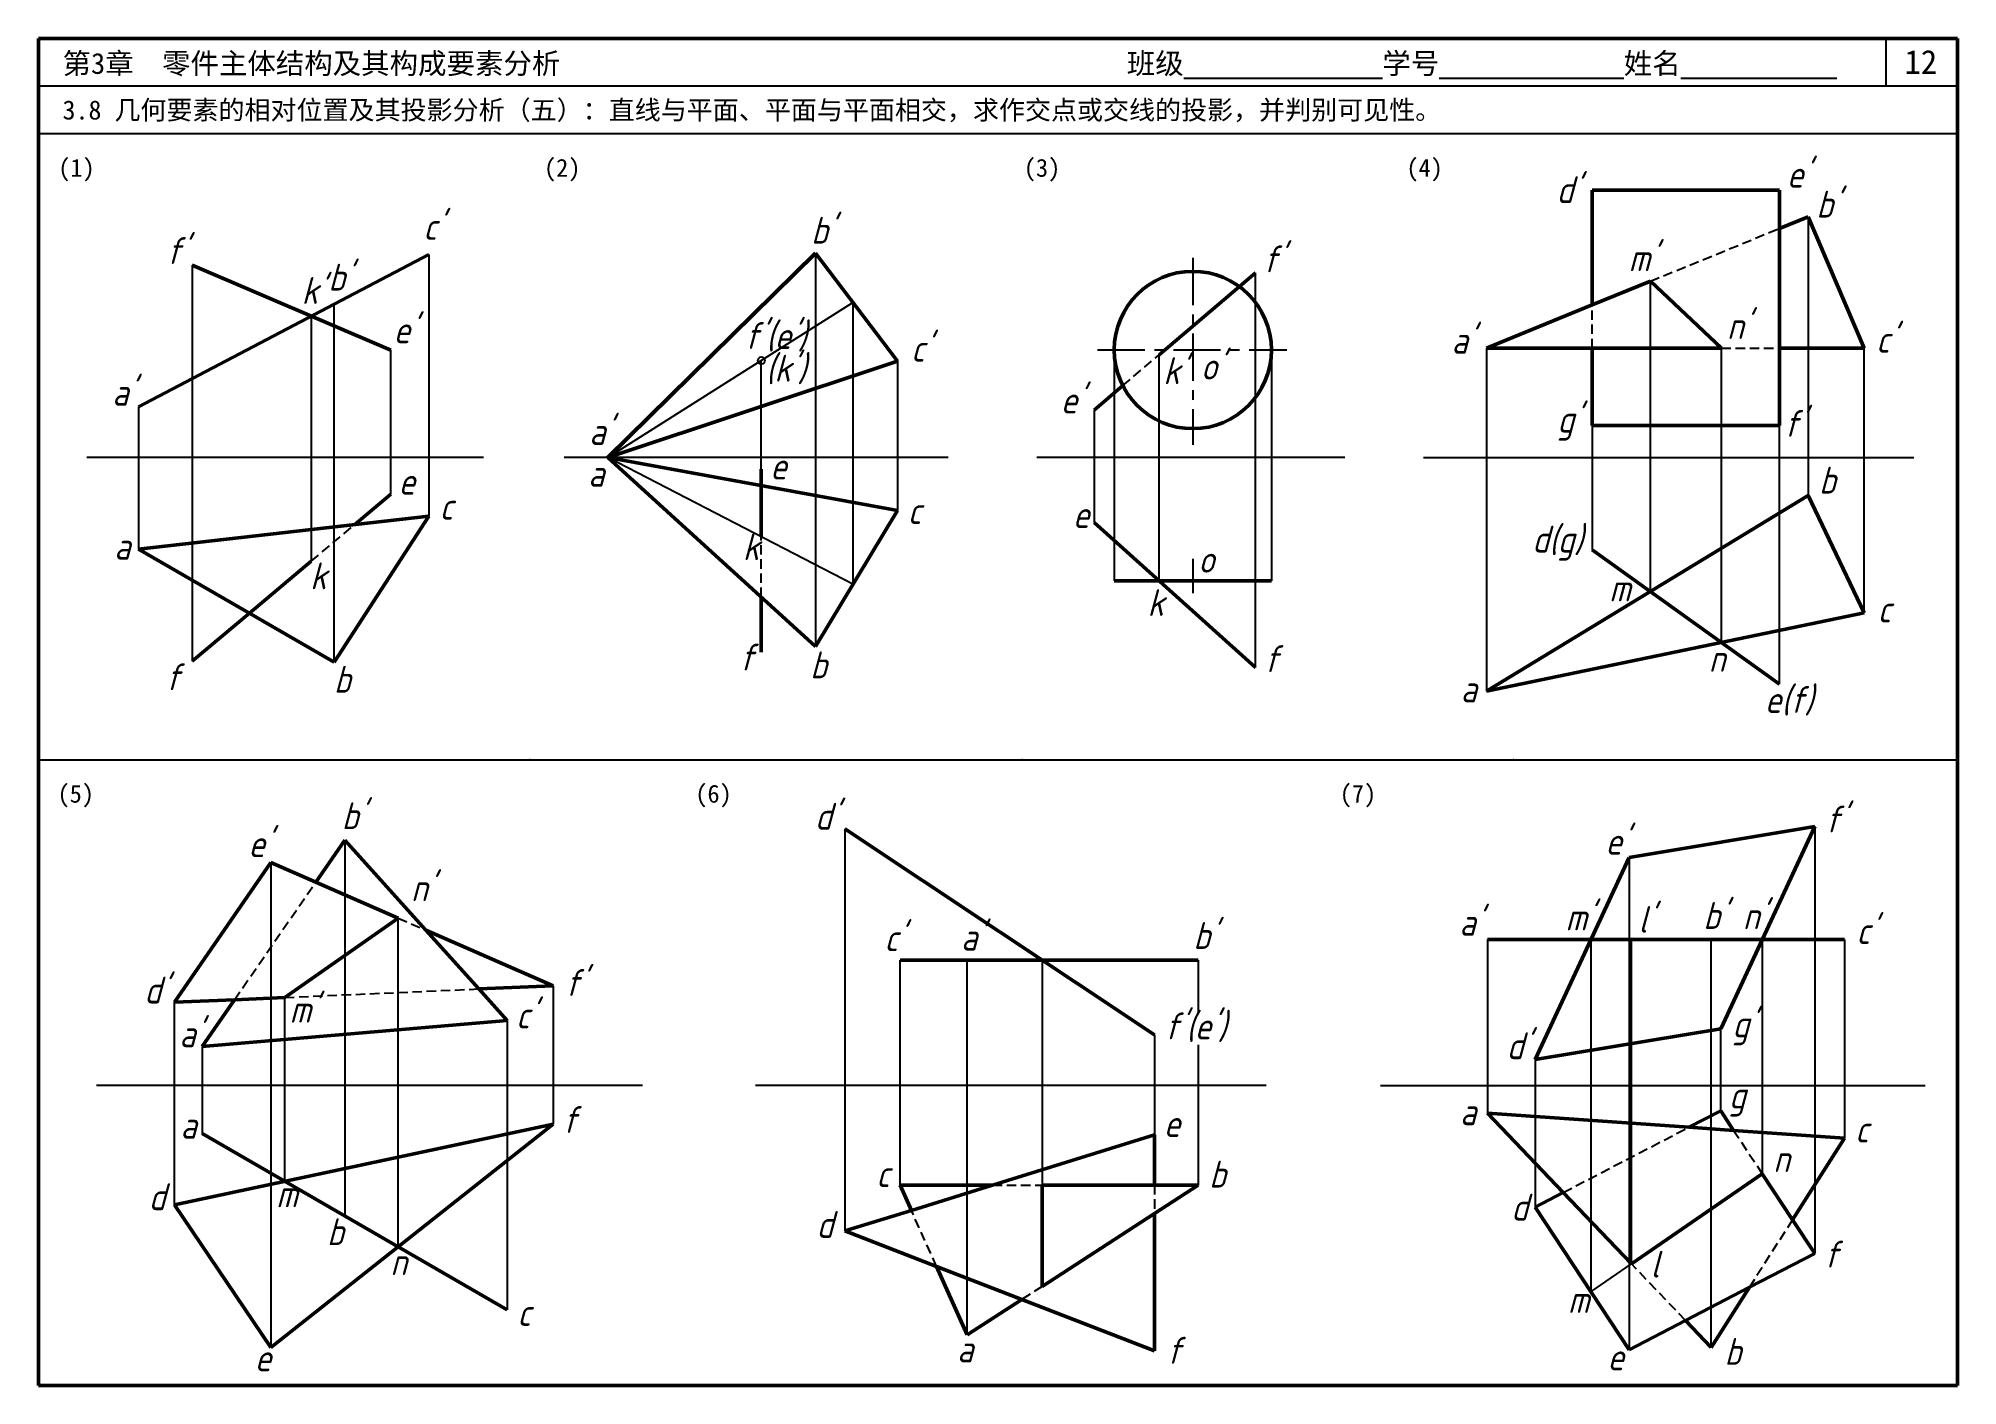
# Model space of a CAD drawing. Header units: millimetres. Extents: x 0 to 322, y 0 to 226.
import ezdxf

# ---------------------------------------------------------------- set-up
doc = ezdxf.new("R2010")
doc.units = ezdxf.units.MM
doc.header["$LTSCALE"] = 0.25
doc.linetypes.add('CENTER', pattern=[50.8, 31.75, -6.35, 6.35, -6.35])
doc.linetypes.add('HIDDEN', pattern=[9.525, 6.35, -3.175])
for name, color, linetype in [('点画线层', 7, 'CENTER'), ('答案', 1, 'Continuous'), ('细实线层', 7, 'Continuous')]:
    doc.layers.add(name, color=color, linetype=linetype)
doc.layers.add('粗实线层', color=7, linetype='Continuous', lineweight=50)
doc.styles.get("Standard").update_dxf_attribs({"font": 'gbeitc.shx', "height": 4.5, "bigfont": 'gbcbig.shx'})
doc.styles.add('宋体', font='', dxfattribs={"height": 3.5})
doc.styles.get('宋体').set_extended_font_data('SimSun')

msp = doc.modelspace()

# ---------------------------------------------------------------- linework, layer by layer
at = {"lineweight": 50}
for p, q in [((322, 226), (0, 226)), ((0, 226), (0, 0)), ((322, 0), (322, 226)), ((0, 0), (322, 0))]:
    msp.add_line(p, q, dxfattribs=at)
for p, q in [((310, 218), (310, 226)), ((322, 218), (0, 218)), ((322, 210), (0, 210)), ((0, 105), (322, 105))]:
    msp.add_line(p, q)
at = {"layer": '点画线层'}
for p, q in [((193.69, 189.2), (193.69, 157.8)), ((177.72, 173.73), (209.48, 173.73)), ((193.69, 138.67), (193.69, 132.92))]:
    msp.add_line(p, q, dxfattribs=at)
at = {"layer": '答案', "linetype": 'HIDDEN'}
for p, q in [((270.46, 185.27), (292.14, 194.13)), ((260.7, 174.03), (260.7, 181.28)), ((282.36, 174.03), (292.14, 174.03)), ((181.94, 167.75), (188.04, 172.93)), ((45.78, 138.31), (53.07, 144.44)), ((121.29, 132.27), (121.29, 142.38)), ((32.91, 64.74), (46.54, 84.47)), ((60.37, 78.43), (65.03, 76.4)), ((41.35, 65.11), (73.92, 66.54)), ((255.84, 32.4), (276.93, 43.35)), ((284.42, 42.82), (289.21, 35.55)), ((160.09, 33.63), (168.41, 33.63)), ((187.23, 33.63), (187.23, 28.85)), ((150.7, 19.97), (146.47, 29.4)), ((294.3, 27.83), (287.08, 16.49)), ((276.35, 10.93), (267.28, 20.42)), ((168.41, 16.65), (164.99, 14.43))]:
    msp.add_line(p, q, dxfattribs=at)
at = {"layer": '答案', "lineweight": 50}
for p, q in [((292.14, 194.13), (292.14, 174.03)), ((188.04, 172.93), (201.51, 184.36)), ((260.7, 181.28), (270.46, 185.27)), ((282.36, 174.03), (270.46, 185.27)), ((260.7, 174.03), (282.36, 174.03)), ((121.29, 142.38), (121.29, 150.97)), ((35.41, 129.6), (45.78, 138.31)), ((46.54, 84.47), (60.37, 78.43)), ((41.35, 65.11), (60.37, 78.43)), ((73.92, 66.54), (65.03, 76.4)), ((267.28, 74.84), (289.21, 74.84)), ((32.91, 64.74), (41.35, 65.11)), ((276.93, 43.35), (284.42, 42.82)), ((267.28, 20.42), (289.21, 35.55)), ((289.21, 35.55), (294.3, 27.83)), ((146.47, 29.4), (160.09, 33.63)), ((168.41, 33.63), (187.23, 33.63)), ((168.41, 33.63), (168.41, 16.65)), ((267.28, 20.42), (255.84, 32.4)), ((187.23, 28.85), (168.41, 16.65)), ((164.99, 14.43), (150.7, 19.97)), ((287.08, 16.49), (276.35, 10.93))]:
    msp.add_line(p, q, dxfattribs=at)
at = {"layer": '答案'}
for p, q in [((270.46, 133.22), (270.46, 185.27)), ((95.56, 155.69), (136.66, 181.68)), ((136.66, 181.68), (136.66, 134.43)), ((45.78, 179.41), (45.78, 138.31)), ((282.36, 124.68), (282.36, 174.03)), ((188.04, 135), (188.04, 172.93)), ((136.66, 134.43), (95.56, 155.69)), ((60.37, 23.29), (60.37, 78.43)), ((260.49, 74.84), (260.49, 15.73)), ((267.28, 20.42), (267.28, 74.84)), ((289.21, 74.84), (289.21, 35.55)), ((168.41, 71.37), (168.41, 33.63)), ((41.35, 34.28), (41.35, 65.11)), ((260.49, 15.73), (267.28, 20.42))]:
    msp.add_line(p, q, dxfattribs=at)
at = {"layer": '粗实线层'}
for p, q in [((260.7, 181.28), (260.7, 200.53)), ((260.7, 200.53), (292.14, 200.53)), ((292.14, 200.53), (292.14, 194.13)), ((292.14, 194.13), (296.94, 196.09)), ((296.94, 196.09), (306.3, 174.03)), ((16.81, 164.22), (65.49, 189.75)), ((25.8, 187.98), (59.12, 173.69)), ((95.56, 155.69), (130.36, 189.96)), ((130.36, 189.96), (144.14, 171.85)), ((201.51, 184.36), (204.23, 186.67)), ((242.94, 174.03), (260.7, 181.28)), ((260.7, 174.03), (242.94, 174.03)), ((260.7, 161.08), (260.7, 174.03)), ((306.3, 174.03), (292.14, 174.03)), ((292.14, 174.03), (292.14, 161.08)), ((144.14, 171.85), (95.56, 155.69)), ((177.12, 163.66), (181.94, 167.75)), ((292.14, 161.08), (260.7, 161.08)), ((95.56, 155.69), (130.36, 124.01)), ((144.14, 146.78), (95.56, 155.69)), ((121.29, 153.73), (121.29, 150.97)), ((53.07, 144.44), (59.12, 149.52)), ((296.94, 149.33), (242.94, 116.47)), ((306.3, 129.66), (296.94, 149.33)), ((65.49, 145.85), (16.81, 140.34)), ((49.64, 121.38), (65.49, 145.85)), ((130.36, 124.01), (144.14, 146.78)), ((177.12, 144.81), (180.89, 141.42)), ((16.81, 140.34), (49.64, 121.38)), ((180.89, 141.42), (204.23, 120.44)), ((260.7, 140.21), (292.14, 117.67)), ((121.29, 132.27), (121.29, 123.04)), ((180.51, 135), (206.88, 135)), ((25.8, 121.53), (35.41, 129.6)), ((242.94, 116.47), (306.3, 129.66)), ((266.89, 88.6), (298.02, 93.79)), ((298.02, 93.79), (282.26, 59.87)), ((51.4, 91.52), (46.54, 84.47)), ((65.03, 76.4), (51.4, 91.52)), ((135.3, 93.38), (187.23, 58.86)), ((39.01, 87.76), (22.81, 64.3)), ((46.54, 84.47), (39.01, 87.76)), ((266.89, 88.6), (251.12, 54.69)), ((86.36, 67.09), (65.03, 76.4)), ((243.13, 74.84), (303.02, 74.84)), ((144.58, 71.37), (194.6, 71.37)), ((22.81, 64.3), (32.91, 64.74)), ((32.91, 64.74), (27.46, 56.86)), ((73.92, 66.54), (86.36, 67.09)), ((78.67, 61.27), (73.92, 66.54)), ((27.46, 56.86), (78.67, 61.27)), ((251.12, 54.69), (282.26, 59.87)), ((243.13, 45.71), (276.93, 43.35)), ((255.84, 32.4), (243.13, 45.71)), ((276.93, 43.35), (282.26, 46.11)), ((282.26, 46.11), (284.42, 42.82)), ((86.36, 43.83), (22.81, 30.34)), ((78.67, 12.73), (27.46, 42.3)), ((39.01, 6.4), (86.36, 43.83)), ((187.23, 42.05), (160.09, 33.63)), ((187.23, 33.63), (187.23, 42.05)), ((284.42, 42.82), (303.02, 41.52)), ((303.02, 41.52), (294.3, 27.83)), ((160.09, 33.63), (144.58, 33.63)), ((144.58, 33.63), (146.47, 29.4)), ((194.6, 33.63), (187.23, 33.63)), ((187.23, 28.85), (194.6, 33.63)), ((251.12, 29.95), (255.84, 32.4)), ((22.81, 30.34), (39.01, 6.4)), ((146.47, 29.4), (135.3, 25.94)), ((251.12, 29.95), (266.89, 6.02)), ((150.7, 19.97), (135.3, 25.94)), ((187.23, 5.81), (187.23, 28.85)), ((294.3, 27.83), (298.02, 22.17)), ((150.7, 19.97), (155.85, 8.5)), ((287.08, 16.49), (298.02, 22.17)), ((287.08, 16.49), (280.66, 6.42)), ((155.85, 8.5), (164.99, 14.43)), ((164.99, 14.43), (187.23, 5.81)), ((266.89, 6.02), (276.35, 10.93)), ((280.66, 6.42), (276.35, 10.93))]:
    msp.add_line(p, q, dxfattribs=at)
msp.add_circle((193.69, 173.73), 13.19, dxfattribs=at)
at = {"layer": '细实线层'}
for p, q in [((296.94, 196.09), (296.94, 149.33)), ((25.8, 187.98), (25.8, 121.53)), ((65.49, 189.75), (65.49, 145.85)), ((130.36, 189.96), (130.36, 124.01)), ((204.23, 120.44), (204.23, 186.67)), ((49.64, 121.38), (49.64, 181.43)), ((242.94, 174.03), (242.94, 116.47)), ((306.3, 129.66), (306.3, 174.03)), ((59.12, 149.52), (59.12, 173.69)), ((121.29, 153.73), (121.29, 171.96)), ((144.14, 171.85), (144.14, 146.78)), ((180.51, 173.73), (180.51, 135)), ((206.88, 173.73), (206.88, 135)), ((16.81, 164.22), (16.81, 140.34)), ((177.12, 163.66), (177.12, 144.81)), ((260.7, 161.08), (260.7, 140.21)), ((292.14, 117.67), (292.14, 161.08)), ((74.67, 155.69), (8.13, 155.69)), ((152.66, 155.69), (88.19, 155.69)), ((219.19, 155.69), (167.54, 155.69)), ((232.41, 155.69), (314.67, 155.69)), ((298.02, 93.79), (298.02, 22.17)), ((51.4, 91.52), (51.4, 28.47)), ((135.3, 93.38), (135.3, 25.94)), ((39.01, 87.76), (39.01, 6.4)), ((266.89, 88.6), (266.89, 6.02)), ((243.13, 74.84), (243.13, 45.71)), ((280.66, 6.42), (280.66, 74.84)), ((303.02, 74.84), (303.02, 41.52)), ((144.58, 33.63), (144.58, 71.37)), ((155.85, 8.5), (155.85, 71.37)), ((194.6, 71.37), (194.6, 62.63)), ((86.36, 67.09), (86.36, 43.83)), ((22.81, 30.34), (22.81, 64.3)), ((78.67, 61.27), (78.67, 12.73)), ((187.23, 58.86), (187.23, 42.05)), ((282.26, 46.11), (282.26, 59.87)), ((27.46, 56.86), (27.46, 42.3)), ((194.6, 57.16), (194.6, 33.63)), ((251.12, 54.69), (251.12, 29.95)), ((101.33, 50.33), (9.77, 50.33)), ((206.01, 50.33), (120.33, 50.33)), ((225.15, 50.33), (316.55, 50.33))]:
    msp.add_line(p, q, dxfattribs=at)
msp.add_circle((121.29, 171.96), 0.6, dxfattribs=at)
for p in [(82.5, 105), (165, 105), (247.5, 105)]:
    msp.add_point(p, dxfattribs=at)

# ---------------------------------------------------------------- texts
at = {"style": '宋体'}
for s, height, p in [('第3章  零件主体结构及其构成要素分析', 3.5, (4.05, 220.05)), ('班级%%U              %%U学号%%U             %%U姓名%%U           ', 3.5, (182.61, 220.05)), ('12', 4, (313.12, 220.05)), ('3.8 几何要素的相对位置及其投影分析（五）：直线与平面、平面与平面相交，求作交点或交线的投影，并判别可见性。', 3.2, (4.05, 212.39)), ('(1)', 3, (3.33, 202.79)), ('(2)', 3, (84.83, 202.79)), ('(3)', 3, (165.33, 202.79)), ('(4)', 3, (229.51, 202.79)), ('(5)', 3, (3.21, 97.79)), ('(6)', 3, (110.21, 97.79)), ('(7)', 3, (218.33, 97.79))]:
    msp.add_text(s, height=height, dxfattribs=at).set_placement(p)
at = {"layer": '答案'}
for s, p in [("m'", (266.8, 186.95)), ("k'", (44.16, 181.46)), ("n'", (283.32, 175.55)), ("(k')", (122.05, 168.42)), ("k'", (188.73, 168.01)), ('k', (118.18, 138.48)), ('k', (45.59, 133.59)), ('k', (186.08, 129.11)), ('m', (263.54, 131.55)), ('n', (280.26, 119.74)), ("n'", (62.53, 81.25)), ("m'", (256.21, 76.35)), ("l'", (268.45, 75.96)), ("n'", (285.98, 76.56)), ("m'", (42.14, 60.88)), ('n', (291.08, 35.82)), ('m', (39.9, 29.91)), ('l', (270.49, 18.11)), ('n', (59.07, 18.52)), ('m', (256.62, 12.19))]:
    msp.add_text(s, height=4.5, dxfattribs=at).set_placement(p)
at = {"layer": '细实线层'}
for s, p in [("e'", (293.34, 200.96)), ("d'", (254.7, 198.37)), ("b'", (298.29, 195.94)), ("c'", (64.57, 192.2)), ("b'", (129.64, 191.56)), ("f'", (21.5, 188.14)), ("f'", (205.48, 186.76)), ("b'", (48.65, 183.69)), ("e'", (59.58, 174.85)), ("f'(e')", (118.48, 173.9)), ("c'", (146.41, 171.76)), ("a'", (237.09, 173.1)), ("c'", (308.32, 173.26)), ("o'", (195.01, 168.76)), ("a'", (12.38, 164.37)), ("e'", (171.51, 163.08)), ("g'", (254.83, 159.88)), ("f'", (292.86, 159.16)), ("a'", (92.4, 157.81)), ('e', (122.77, 152.01)), ('e', (60.42, 149.45)), ('a', (92.23, 150.78)), ('b', (298.75, 149.64)), ('c', (67.3, 145.26)), ('c', (145.85, 144.53)), ('e', (173.55, 143.87)), ('a', (12.71, 138.56)), ('d(g)', (250.62, 139.75)), ('o', (194.57, 136.37)), ('c', (308.57, 128.02)), ('f', (117.63, 119.96)), ('b', (129.49, 118.65)), ('f', (205.65, 119.69)), ('f', (21.35, 116.65)), ('b', (49.58, 116.23)), ('a', (238.62, 114.62)), ('e(f)', (289.65, 112.84)), ("b'", (50.89, 93.34)), ("d'", (130.28, 93.26)), ("f'", (299.8, 92.79)), ("e'", (35.22, 88.66)), ("e'", (262.9, 89.07)), ("a'", (238.4, 75.46)), ("b'", (279.32, 76.61)), ("c'", (141.93, 72.87)), ("a'", (154.79, 72.98)), ("b'", (193.77, 73.25)), ("c'", (305.01, 74.06)), ("d'", (17.76, 64.1)), ("f'", (88.37, 65.36)), ("c'", (80.13, 59.91)), ("a'", (23.64, 56.77)), ("f'(e')", (188.95, 58.08)), ("g'", (284.2, 58.43)), ("d'", (246.33, 54.76)), ('g', (283.63, 46.5)), ('f', (87.94, 42.38)), ('a', (238.51, 43.69)), ('a', (23.83, 41.43)), ('e', (188.8, 41.72)), ('c', (304.79, 40.78)), ('c', (140.56, 33.3)), ('b', (196.42, 33.22)), ('d', (18.5, 29.43)), ('d', (247.09, 27.69)), ('d', (130.54, 24.78)), ('b', (48.42, 23.56)), ('f', (299.58, 19.8)), ('c', (80.35, 10.01)), ('a', (154.13, 3.9)), ('f', (189.31, 3.66)), ('b', (282.89, 3.49)), ('e', (36.29, 2.41)), ('e', (263.24, 2.57))]:
    msp.add_text(s, height=4.5, dxfattribs=at).set_placement(p)

doc.saveas('drawing.dxf')
